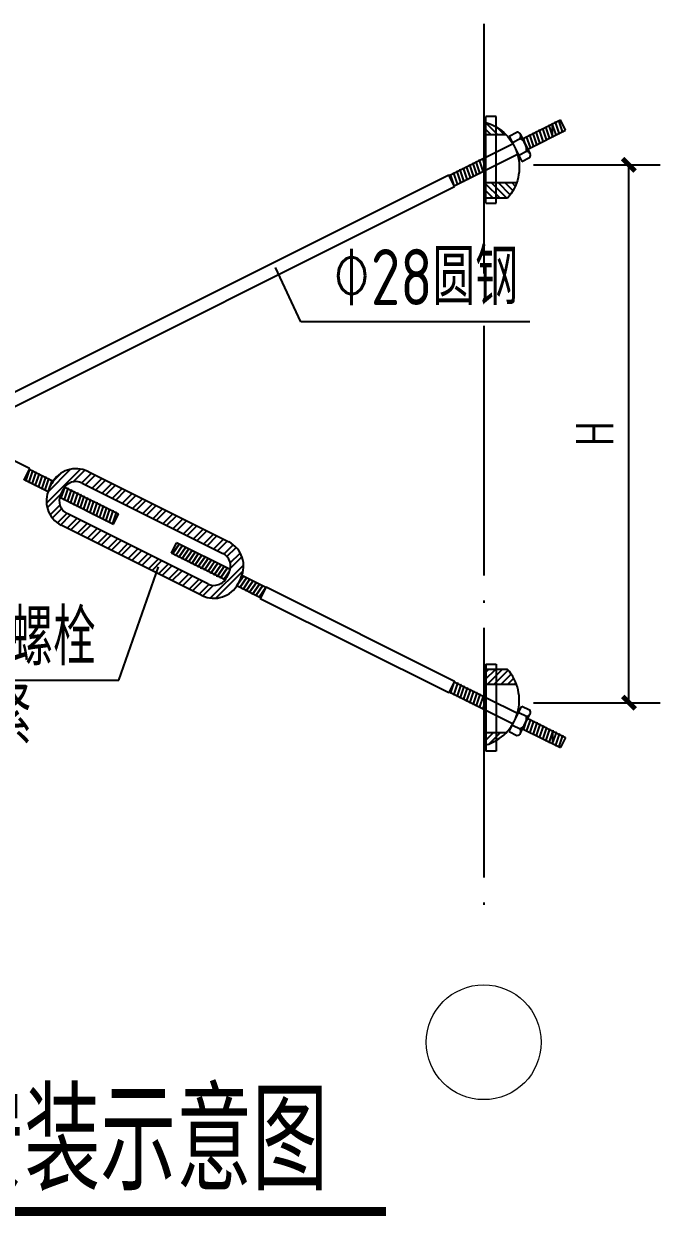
# Model space of a CAD drawing. Extents: x 9539573 to 9710259, y 1656270 to 2510207.
# Drawn here: x 9691942 to 9697041, y 2029794 to 2039348 of the extents above; entities that cross this region are included whole.
import ezdxf
from ezdxf.enums import TextEntityAlignment as Align

# ---------------------------------------------------------------- set-up
doc = ezdxf.new("R2010")
doc.units = 0
doc.header["$LTSCALE"] = 1000
doc.header["$MEASUREMENT"] = 0
for name, pattern in [('CONTINUOUS1', [0]), ('DASHED', [0.75, 0.5, -0.25]), ('DOTE', [2.42, 2, -0.2, 0.02, -0.2])]:
    doc.linetypes.add(name, pattern=pattern)
doc.layers.get('0').update_dxf_attribs({"linetype": 'CONTINUOUS'})
doc.layers.get('Defpoints').update_dxf_attribs({"linetype": 'CONTINUOUS'})
for name, color, linetype in [('003_THICK', 7, 'CONTINUOUS1'), ('DOTE', 8, 'DOTE'), ('LAYER4', 4, 'CONTINUOUS'), ('PUB_DIM', 3, 'CONTINUOUS'), ('PUB_TEXT', 7, 'CONTINUOUS'), ('一般文字', 6, 'CONTINUOUS'), ('刚架', 2, 'CONTINUOUS'), ('填充', 8, 'CONTINUOUS'), ('支撑', 4, 'CONTINUOUS'), ('板', 4, 'CONTINUOUS')]:
    doc.layers.add(name, color=color, linetype=linetype)
doc.layers.add('Z-详图标注', color=3, linetype='CONTINUOUS', lineweight=18)
doc.layers.add('标注', color=4, linetype='CONTINUOUS', lineweight=20)
doc.styles.add('_HZTXT', font='atssdeng.shx', dxfattribs={"width": 0.8, "bigfont": 'atssdchn.shx'})
doc.styles.add('_TCH_DIM_T3', font='SIMPLEX', dxfattribs={"width": 0.705882, "bigfont": 'GBCBIG'})
doc.styles.add('TSSD_DIMENSION', font='atssdeng.shx', dxfattribs={"width": 0.7, "bigfont": 'atssdchn.shx'})
doc.dimstyles.new('_TCH_ARCH&&100', dxfattribs={"dimtxt": 297.5, "dimasz": 100, "dimexe": 250, "dimexo": 300, "dimgap": 126.25, "dimtad": 1, "dimdec": 0, "dimzin": 0, "dimdsep": 46, "dimtxsty": '_TCH_DIM_T3', "dimblk": 'ARCHTICK', "dimcen": 0.09, "dimclrt": 7, "dimazin": 2, "dimtfac": 1, "dimtdec": 0, "dimtix": 1, "dimtmove": 2, "dimatfit": 3, "dimfxl": 1, "dimtolj": 1, "dimtzin": 0, "dimarcsym": 0})

# ---------------------------------------------------------------- blocks, each defined once
blk = doc.blocks.new('*X12')
at = {"layer": '填充', "linetype": 'Continuous'}
for p, q in [((15639567.3, -855204.7), (15639642.7, -855129.2)), ((15639595.4, -855218.8), (15639670.9, -855143.3)), ((15639646.8, -855244.5), (15639722.3, -855169)), ((15639674.9, -855258.5), (15639750.4, -855183.1)), ((15639726.4, -855284.2), (15639801.8, -855208.8)), ((15639754.5, -855298.3), (15639830, -855222.8)), ((15639805.9, -855324), (15639881.4, -855248.5)), ((15639834, -855338.1), (15639909.5, -855262.6)), ((15639885.5, -855363.8), (15639960.9, -855288.3)), ((15639913.6, -855377.9), (15639989.1, -855302.4)), ((15639965, -855403.6), (15640040.5, -855328.1)), ((15639993.1, -855417.6), (15640068.6, -855342.2)), ((15640044.6, -855443.3), (15640120, -855367.9)), ((15640072.7, -855457.4), (15640148.2, -855381.9)), ((15639372.3, -855519), (15639447.8, -855443.5)), ((15639400.4, -855533), (15639475.9, -855457.6)), ((15639451.9, -855558.7), (15639527.3, -855483.3)), ((15640124.1, -855483.1), (15640199.6, -855407.6)), ((15640152.2, -855497.2), (15640227.7, -855421.7)), ((15640203.7, -855522.9), (15640279.1, -855447.4)), ((15640231.8, -855536.9), (15640307.3, -855461.5)), ((15639480, -855572.8), (15639555.5, -855497.3)), ((15639531.4, -855598.5), (15639606.9, -855523)), ((15639559.5, -855612.6), (15639635, -855537.1)), ((15639611, -855638.3), (15639686.4, -855562.8)), ((15639639.1, -855652.3), (15639714.6, -855576.9)), ((15640283.2, -855562.7), (15640358.7, -855487.2)), ((15640311.3, -855576.7), (15640386.8, -855501.3)), ((15640362.8, -855602.4), (15640438.2, -855527)), ((15640390.9, -855616.5), (15640466.4, -855541)), ((15640442.3, -855642.2), (15640517.8, -855566.7)), ((15639690.5, -855678.1), (15639766, -855602.6)), ((15639718.6, -855692.1), (15639794.1, -855616.7)), ((15639770.1, -855717.8), (15639845.5, -855642.4)), ((15639798.2, -855731.9), (15639873.7, -855656.4)), ((15640470.4, -855656.3), (15640545.9, -855580.8)), ((15640521.9, -855682), (15640597.3, -855606.5)), ((15640550, -855696), (15640617.5, -855628.6)), ((15639849.6, -855757.6), (15639925.1, -855682.1)), ((15639877.7, -855771.7), (15639953.2, -855696.2)), ((15639929.2, -855797.4), (15640004.6, -855721.9)), ((15639957.3, -855811.4), (15640032.8, -855736)), ((15640008.7, -855837.2), (15640084.2, -855761.7)), ((15640036.8, -855851.2), (15640112.3, -855775.8)), ((15640088.3, -855876.9), (15640163.7, -855801.5)), ((15640116.4, -855891), (15640191.9, -855815.5)), ((15640167.8, -855916.7), (15640243.3, -855841.2)), ((15640195.9, -855930.8), (15640271.4, -855855.3)), ((15640247.4, -855956.5), (15640322.8, -855881)), ((15640275.5, -855970.5), (15640351, -855895.1)), ((15640326.9, -855996.3), (15640402.4, -855920.8)), ((15640355, -856010.3), (15640424.9, -855940.4))]:
    blk.add_line(p, q, dxfattribs=at)
blk = doc.blocks.new('*X13')
at = {"layer": '填充', "linetype": 'Continuous'}
for p, q in [((15639209.5, -855323.8), (15639476.4, -855056.9)), ((15639222.1, -855234.1), (15639398.3, -855057.9)), ((15639264.3, -855149.7), (15639327.8, -855086.2)), ((15639418.7, -855156.8), (15639510, -855065.5)), ((15639487.6, -855165.1), (15639563.2, -855089.4)), ((15639515.8, -855179), (15639591.3, -855103.5)), ((15639215.6, -855359.9), (15639324.6, -855250.9)), ((15639238.6, -855414.1), (15639314.6, -855338)), ((15639256, -855438.8), (15639327.8, -855367)), ((15639295.1, -855476.9), (15639368.4, -855403.6)), ((15639321.2, -855493), (15639396.4, -855417.8))]:
    blk.add_line(p, q, dxfattribs=at)
blk = doc.blocks.new('*X14')
at = {"layer": '填充', "linetype": 'Continuous'}
for p, q in [((15640600.8, -855722.4), (15640673.6, -855649.5)), ((15640617.5, -855628.6), (15640625.4, -855620.6)), ((15640624.1, -855741.2), (15640695.3, -855670.1)), ((15640650.5, -855792), (15640728.2, -855714.3)), ((15640651.4, -855833.3), (15640741.3, -855743.4)), ((15640495.4, -856066.4), (15640753.3, -855808.5)), ((15640536.3, -856067.7), (15640749.9, -855854.1)), ((15640424.9, -855940.4), (15640430.5, -855934.9)), ((15640406.5, -856036), (15640482.7, -855959.8)), ((15640435.2, -856049.5), (15640517.3, -855967.4))]:
    blk.add_line(p, q, dxfattribs=at)
blk = doc.blocks.new('A$C3B5F1999')
at = {"layer": '板', "lineweight": -3}
h = blk.add_hatch(dxfattribs=at)
h.set_pattern_fill('ANSI31', color=256, scale=11.25, style=0)
h.set_pattern_definition([(225, (1544786.093, 1161578.04), (25.25697034, -25.25697034), [])])
h.paths.add_polyline_path([(227.3, 494.1, 0.095394), (160.5, 606.6), (0, 606.6), (0, 494.1)])
h.paths.add_polyline_path([(0, 135.7), (0, 44.9, 0.128822), (150.1, 135.7)])
for p, q in [((0, 645.3), (76.8, 645.3)), ((0, 645.3), (0, 0)), ((76.8, 645.3), (76.8, 0)), ((160.5, 606.6), (0, 606.6)), ((160.5, 606.6), (0, 606.6)), ((227.3, 494.1), (0, 494.1)), ((150.1, 135.7), (0, 135.7)), ((76.8, 0), (0, 0))]:
    blk.add_line(p, q, dxfattribs=at)
blk.add_arc((-98.2, 376.8), 346.1, 286.4909, 41.61835, dxfattribs=at)
blk = doc.blocks.new('_ArchTick')
at = {"color": 0, "linetype": 'ByBlock', "const_width": 0.4}
blk.add_lwpolyline([(-0.5, -0.5), (0.5, 0.5)], dxfattribs=at)
blk = doc.blocks.new('*D39')
at = {"layer": 'Defpoints', "color": 0}
for p in [(9695727.1, 2038218), (9696790.6, 2038218), (9695727.1, 2033908.4)]:
    blk.add_point(p, dxfattribs=at)
at = {"layer": 'PUB_DIM', "color": 0, "lineweight": -2}
for p, q in [((9696027.1, 2038218), (9697040.6, 2038218)), ((9696790.6, 2033908.4), (9696790.6, 2038218)), ((9696027.1, 2033908.4), (9697040.6, 2033908.4))]:
    blk.add_line(p, q, dxfattribs=at)
at = {"layer": 'PUB_DIM', "color": 0, "lineweight": -2, "xscale": 100, "yscale": 100, "zscale": 100}
for p, rotation in [((9696790.6, 2038218), 90), ((9696790.6, 2033908.4), 270)]:
    blk.add_blockref('_ArchTick', p, dxfattribs=dict(at, rotation=rotation))
at = {"layer": 'PUB_DIM', "color": 7, "insert": (9696515.6, 2036063.2), "char_height": 297.5, "attachment_point": 5, "rotation": 90, "style": '_TCH_DIM_T3'}
blk.add_mtext('\\A1;H', dxfattribs=at)

msp = doc.modelspace()

# ---------------------------------------------------------------- linework, layer by layer
at = {"layer": '003_THICK'}
for p, q in [((9695831.6, 2038448.8), (9695933.2, 2038245.4)), ((9695831.6, 2033677.7), (9695933.2, 2033881))]:
    msp.add_line(p, q, dxfattribs=at)
at = {"layer": 'DOTE'}
msp.add_line((9695627.1, 2039347.5), (9695627.1, 2032107.8), dxfattribs=at)
at = {"layer": 'LAYER4'}
for p, q in [((9692456.4, 2035760.6), (9693583.8, 2035197)), ((9692145.3, 2035620.6), (9692167.1, 2035664.2)), ((9692237.9, 2035574.4), (9692259.7, 2035617.9)), ((9692410.1, 2035668.1), (9693537.5, 2035104.4)), ((9693415.4, 2034860.2), (9692288.1, 2035423.9)), ((9693369.1, 2034767.7), (9692241.8, 2035331.3)), ((9693587.6, 2034953.9), (9693565.9, 2034910.4)), ((9693680.2, 2034907.7), (9693658.4, 2034864.1))]:
    msp.add_line(p, q, dxfattribs=at)
for centre, major_axis, start_param, end_param in [((9692360, 2035567.8), (215.6, 0.1), 1.106627, 2.677423), ((9692338.2, 2035524.2), (215.6, 3.1), 2.66342, 4.234216), ((9692360, 2035567.8), (112.1, 0.2), 1.105381, 2.676177), ((9692338.2, 2035524.2), (-112.1, 1.1), -0.453406, 1.117391), ((9693487.3, 2035004.1), (215.6, 0.1), -0.464075, 1.106721), ((9693487.3, 2035004.1), (-112.1, 3.8), 2.711754, 4.28255), ((9693465.6, 2034960.5), (-215.6, 1.5), 1.11422, 2.685016), ((9693465.6, 2034960.5), (112.1, 0.2), 4.246973, 5.81777)]:
    msp.add_ellipse(centre, major_axis=major_axis, ratio=1, start_param=start_param, end_param=end_param, dxfattribs=at)
at = {"layer": 'PUB_TEXT'}
for p, q in [((9694162.7, 2036960.7), (9693959, 2037395.3)), ((9695996.3, 2036960.7), (9694162.7, 2036960.7)), ((9692702.1, 2034089.6), (9693021.7, 2034996.6)), ((9689927.1, 2034089.6), (9692702.1, 2034089.6))]:
    msp.add_line(p, q, dxfattribs=at)
at = {"layer": '一般文字', "color": 2, "const_width": 72}
msp.add_lwpolyline([(9687514.3, 2029830.4), (9694842.7, 2029830.4)], dxfattribs=at)
at = {"layer": '刚架', "color": 5, "linetype": 'DASHED'}
for p, q in [((9696179.2, 2038444.1), (9696179.2, 2038546.9)), ((9696179.2, 2033682.4), (9696179.2, 2033579.5))]:
    msp.add_line(p, q, dxfattribs=at)
at = {"layer": '支撑', "linetype": 'Continuous'}
for p, q in [((9695939, 2038426.8), (9696241.7, 2038578.2)), ((9696282.8, 2038495.9), (9696241.7, 2038578.2)), ((9695831.6, 2038448.8), (9695893.3, 2038479.6)), ((9695921.4, 2038461.9), (9695997.7, 2038309.4)), ((9695980.1, 2038344.5), (9696282.8, 2038495.9)), ((9695349.4, 2038132), (9695861.8, 2038388.2)), ((9695857, 2038397.9), (9695918.7, 2038428.8)), ((9695390.6, 2038049.8), (9695903, 2038306)), ((9695907.8, 2038296.3), (9695969.5, 2038327.1)), ((9695933.2, 2038245.4), (9695995, 2038276.3)), ((9691988.6, 2035784.1), (9687282.4, 2038137.2)), ((9691314.6, 2036121.1), (9695346.8, 2038137.2)), ((9695393.1, 2038044.6), (9695346.8, 2038137.2)), ((9691430.4, 2036063.2), (9695393.1, 2038044.6)), ((9691988.6, 2035784.1), (9691942.3, 2035691.5)), ((9691944.9, 2035696.7), (9692136.6, 2035600.8)), ((9691986, 2035779), (9692177.8, 2035683.1)), ((9692271.3, 2035636.3), (9692700.9, 2035421.5)), ((9692230.1, 2035554), (9692659.8, 2035339.2)), ((9692659.8, 2035339.2), (9692700.9, 2035421.5)), ((9693124.6, 2035106.8), (9693165.8, 2035189.1)), ((9693595.4, 2034974.3), (9693165.8, 2035189.1)), ((9693554.3, 2034892), (9693124.6, 2035106.8)), ((9693880.7, 2034831.6), (9693688.9, 2034927.5)), ((9693839.5, 2034749.3), (9693647.8, 2034845.2)), ((9693883.2, 2034836.8), (9693836.9, 2034744.2)), ((9693883.2, 2034836.8), (9695393.1, 2034081.8)), ((9693836.9, 2034744.2), (9695346.8, 2033989.3)), ((9695393.1, 2034081.8), (9695346.8, 2033989.3)), ((9695390.6, 2034076.7), (9695903, 2033820.5)), ((9695349.4, 2033994.4), (9695861.8, 2033738.2)), ((9695933.2, 2033881), (9695995, 2033850.2)), ((9695907.8, 2033830.2), (9695969.5, 2033799.3)), ((9695921.4, 2033664.5), (9695997.7, 2033817)), ((9695980.1, 2033781.9), (9696282.8, 2033630.6)), ((9695857, 2033728.5), (9695918.7, 2033697.6)), ((9695939, 2033699.6), (9696241.7, 2033548.3)), ((9695831.6, 2033677.7), (9695893.3, 2033646.8)), ((9696282.8, 2033630.6), (9696241.7, 2033548.3))]:
    msp.add_line(p, q, dxfattribs=at)
for centre, major_axis, start_param, end_param in [((9695892.8, 2038447.6), (32, 1.4), -0.670911, 1.512341), ((9695868.1, 2038339.9), (-102.3, 0.3), 3.018767, 4.197988), ((9695969, 2038295.1), (32, 1.7), -0.68037, 1.502881), ((9695868.1, 2033786.5), (102.3, 0.2), -1.054886, 0.124335), ((9695969, 2033831.3), (-32, 1.7), 1.638365, 3.821617), ((9695892.8, 2033678.8), (-32, 1.6), 1.636365, 3.819617)]:
    msp.add_ellipse(centre, major_axis=major_axis, ratio=1, start_param=start_param, end_param=end_param, dxfattribs=at)
at = {"layer": '标注', "linetype": 'Continuous'}
for p, q in [((9696174.1, 2038544.4), (9696174.8, 2038551.2)), ((9696208.2, 2038452.2), (9696174.8, 2038551.2)), ((9696174.8, 2038551.2), (9696179.2, 2038547)), ((9696199.8, 2038557.2), (9696200.5, 2038564)), ((9696229.5, 2038469.2), (9696199.8, 2038557.2)), ((9696233.9, 2038465), (9696200.5, 2038564)), ((9696200.5, 2038564), (9696205, 2038559.8)), ((9696234.7, 2038471.8), (9696205, 2038559.8)), ((9696225.5, 2038570.1), (9696226.2, 2038576.9)), ((9696255.2, 2038482.1), (9696225.5, 2038570.1)), ((9696259.7, 2038477.9), (9696226.2, 2038576.9)), ((9696226.2, 2038576.9), (9696230.7, 2038572.7)), ((9696260.4, 2038484.7), (9696230.7, 2038572.7)), ((9695994.1, 2038454.4), (9695994.8, 2038461.2)), ((9696028.2, 2038362.2), (9695994.8, 2038461.2)), ((9695994.8, 2038461.2), (9695999.2, 2038457)), ((9696029, 2038369), (9695999.2, 2038457)), ((9696019.8, 2038467.2), (9696020.5, 2038474)), ((9696049.5, 2038379.2), (9696019.8, 2038467.2)), ((9696053.9, 2038375), (9696020.5, 2038474)), ((9696020.5, 2038474), (9696025, 2038469.8)), ((9696054.7, 2038381.8), (9696025, 2038469.8)), ((9696045.5, 2038480.1), (9696046.2, 2038486.9)), ((9696075.2, 2038392.1), (9696045.5, 2038480.1)), ((9696079.7, 2038387.9), (9696046.2, 2038486.9)), ((9696046.2, 2038486.9), (9696050.7, 2038482.7)), ((9696080.4, 2038394.7), (9696050.7, 2038482.7)), ((9696071.2, 2038492.9), (9696071.9, 2038499.7)), ((9696100.9, 2038404.9), (9696071.2, 2038492.9)), ((9696105.4, 2038400.7), (9696071.9, 2038499.7)), ((9696071.9, 2038499.7), (9696076.4, 2038495.5)), ((9696106.1, 2038407.5), (9696076.4, 2038495.5)), ((9696096.9, 2038505.8), (9696097.7, 2038512.6)), ((9696126.6, 2038417.8), (9696096.9, 2038505.8)), ((9696131.1, 2038413.6), (9696097.7, 2038512.6)), ((9696097.7, 2038512.6), (9696102.1, 2038508.4)), ((9696131.8, 2038420.4), (9696102.1, 2038508.4)), ((9696122.6, 2038518.6), (9696123.4, 2038525.4)), ((9696152.3, 2038430.6), (9696122.6, 2038518.6)), ((9696156.8, 2038426.4), (9696123.4, 2038525.4)), ((9696123.4, 2038525.4), (9696127.8, 2038521.2)), ((9696157.5, 2038433.2), (9696127.8, 2038521.2)), ((9696148.3, 2038531.5), (9696149.1, 2038538.3)), ((9696178.1, 2038443.5), (9696148.3, 2038531.5)), ((9696182.5, 2038439.3), (9696149.1, 2038538.3)), ((9696149.1, 2038538.3), (9696153.5, 2038534.1)), ((9696183.2, 2038446.1), (9696153.5, 2038534.1)), ((9696203.8, 2038456.4), (9696174.1, 2038544.4)), ((9696209, 2038459), (9696179.2, 2038547)), ((9696203.8, 2038456.4), (9696208.2, 2038452.2)), ((9696209, 2038459), (9696208.2, 2038452.2)), ((9696229.5, 2038469.2), (9696233.9, 2038465)), ((9696234.7, 2038471.8), (9696233.9, 2038465)), ((9696255.2, 2038482.1), (9696259.7, 2038477.9)), ((9696260.4, 2038484.7), (9696259.7, 2038477.9)), ((9695942.6, 2038428.6), (9695943.4, 2038435.4)), ((9695952.1, 2038400.5), (9695942.6, 2038428.6)), ((9695961.5, 2038381.8), (9695943.4, 2038435.4)), ((9695943.4, 2038435.4), (9695947.8, 2038431.2)), ((9695970.8, 2038363.2), (9695947.8, 2038431.2)), ((9695968.3, 2038441.5), (9695969.1, 2038448.3)), ((9695998.1, 2038353.5), (9695968.3, 2038441.5)), ((9696002.5, 2038349.3), (9695969.1, 2038448.3)), ((9695969.1, 2038448.3), (9695973.5, 2038444.1)), ((9696003.2, 2038356.1), (9695973.5, 2038444.1)), ((9696023.8, 2038366.4), (9695994.1, 2038454.4)), ((9696023.8, 2038366.4), (9696028.2, 2038362.2)), ((9696029, 2038369), (9696028.2, 2038362.2)), ((9696049.5, 2038379.2), (9696053.9, 2038375)), ((9696054.7, 2038381.8), (9696053.9, 2038375)), ((9696075.2, 2038392.1), (9696079.7, 2038387.9)), ((9696080.4, 2038394.7), (9696079.7, 2038387.9)), ((9696100.9, 2038404.9), (9696105.4, 2038400.7)), ((9696106.1, 2038407.5), (9696105.4, 2038400.7)), ((9696126.6, 2038417.8), (9696131.1, 2038413.6)), ((9696131.8, 2038420.4), (9696131.1, 2038413.6)), ((9696152.3, 2038430.6), (9696156.8, 2038426.4)), ((9696157.5, 2038433.2), (9696156.8, 2038426.4)), ((9696178.1, 2038443.5), (9696182.5, 2038439.3)), ((9696183.2, 2038446.1), (9696182.5, 2038439.3)), ((9695616.1, 2038265.4), (9695616.8, 2038272.2)), ((9695644.4, 2038181.6), (9695616.1, 2038265.4)), ((9695644.4, 2038190.6), (9695616.8, 2038272.2)), ((9695616.8, 2038272.2), (9695621.3, 2038268)), ((9695644.4, 2038199.6), (9695621.3, 2038268)), ((9695998.1, 2038353.5), (9696002.5, 2038349.3)), ((9696003.2, 2038356.1), (9696002.5, 2038349.3)), ((9695410.4, 2038162.5), (9695411.1, 2038169.3)), ((9695411.1, 2038169.3), (9695415.6, 2038165.1)), ((9695444.6, 2038070.3), (9695411.1, 2038169.3)), ((9695436.1, 2038175.4), (9695436.8, 2038182.2)), ((9695465.8, 2038087.4), (9695436.1, 2038175.4)), ((9695470.3, 2038083.2), (9695436.8, 2038182.2)), ((9695436.8, 2038182.2), (9695441.3, 2038178)), ((9695471, 2038090), (9695441.3, 2038178)), ((9695461.8, 2038188.2), (9695462.6, 2038195)), ((9695491.5, 2038100.2), (9695461.8, 2038188.2)), ((9695496, 2038096), (9695462.6, 2038195)), ((9695462.6, 2038195), (9695467, 2038190.8)), ((9695496.7, 2038102.8), (9695467, 2038190.8)), ((9695487.5, 2038201.1), (9695488.3, 2038207.9)), ((9695517.3, 2038113.1), (9695487.5, 2038201.1)), ((9695521.7, 2038108.9), (9695488.3, 2038207.9)), ((9695488.3, 2038207.9), (9695492.7, 2038203.7)), ((9695522.4, 2038115.7), (9695492.7, 2038203.7)), ((9695513.3, 2038214), (9695514, 2038220.8)), ((9695543, 2038126), (9695513.3, 2038214)), ((9695547.4, 2038121.8), (9695514, 2038220.8)), ((9695514, 2038220.8), (9695518.4, 2038216.6)), ((9695548.2, 2038128.5), (9695518.4, 2038216.6)), ((9695539, 2038226.8), (9695539.7, 2038233.6)), ((9695568.7, 2038138.8), (9695539, 2038226.8)), ((9695573.1, 2038134.6), (9695539.7, 2038233.6)), ((9695539.7, 2038233.6), (9695544.2, 2038229.4)), ((9695573.9, 2038141.4), (9695544.2, 2038229.4)), ((9695564.7, 2038239.7), (9695565.4, 2038246.5)), ((9695594.4, 2038151.7), (9695564.7, 2038239.7)), ((9695598.8, 2038147.5), (9695565.4, 2038246.5)), ((9695565.4, 2038246.5), (9695569.9, 2038242.3)), ((9695599.6, 2038154.3), (9695569.9, 2038242.3)), ((9695590.4, 2038252.5), (9695591.1, 2038259.3)), ((9695620.1, 2038164.5), (9695590.4, 2038252.5)), ((9695624.6, 2038160.3), (9695591.1, 2038259.3)), ((9695591.1, 2038259.3), (9695595.6, 2038255.1)), ((9695625.3, 2038167.1), (9695595.6, 2038255.1)), ((9695346.8, 2038137.2), (9695352, 2038133.3)), ((9695359, 2038136.8), (9695359.7, 2038143.6)), ((9695383.8, 2038063.3), (9695359, 2038136.8)), ((9695359.7, 2038143.6), (9695364.2, 2038139.4)), ((9695393.1, 2038044.6), (9695359.7, 2038143.6)), ((9695393.9, 2038051.4), (9695364.2, 2038139.4)), ((9695384.7, 2038149.7), (9695385.4, 2038156.5)), ((9695414.4, 2038061.7), (9695384.7, 2038149.7)), ((9695385.4, 2038156.5), (9695389.9, 2038152.3)), ((9695418.8, 2038057.5), (9695385.4, 2038156.5)), ((9695419.6, 2038064.3), (9695389.9, 2038152.3)), ((9695440.1, 2038074.5), (9695410.4, 2038162.5)), ((9695445.3, 2038077.1), (9695415.6, 2038165.1)), ((9695440.1, 2038074.5), (9695444.6, 2038070.3)), ((9695445.3, 2038077.1), (9695444.6, 2038070.3)), ((9695465.8, 2038087.4), (9695470.3, 2038083.2)), ((9695471, 2038090), (9695470.3, 2038083.2)), ((9695491.5, 2038100.2), (9695496, 2038096)), ((9695496.7, 2038102.8), (9695496, 2038096)), ((9695517.3, 2038113.1), (9695521.7, 2038108.9)), ((9695522.4, 2038115.7), (9695521.7, 2038108.9)), ((9695543, 2038126), (9695547.4, 2038121.8)), ((9695548.2, 2038128.5), (9695547.4, 2038121.8)), ((9695568.7, 2038138.8), (9695573.1, 2038134.6)), ((9695573.9, 2038141.4), (9695573.1, 2038134.6)), ((9695594.4, 2038151.7), (9695598.8, 2038147.5)), ((9695599.6, 2038154.3), (9695598.8, 2038147.5)), ((9695620.1, 2038164.5), (9695624.6, 2038160.3)), ((9695625.3, 2038167.1), (9695624.6, 2038160.3)), ((9695393.9, 2038051.4), (9695393.1, 2038044.6)), ((9695414.4, 2038061.7), (9695418.8, 2038057.5)), ((9695419.6, 2038064.3), (9695418.8, 2038057.5)), ((9691988.6, 2035784.1), (9691955.2, 2035685.1)), ((9691989.3, 2035777.3), (9691988.6, 2035784.1)), ((9691942.3, 2035691.5), (9691947.4, 2035695.4)), ((9691979.2, 2035765.4), (9691954.4, 2035691.9)), ((9691954.4, 2035691.9), (9691955.2, 2035685.1)), ((9691955.2, 2035685.1), (9691959.6, 2035689.3)), ((9691989.3, 2035777.3), (9691959.6, 2035689.3)), ((9692009.9, 2035767), (9691980.1, 2035679)), ((9692014.3, 2035771.2), (9691980.9, 2035672.2)), ((9692015, 2035764.4), (9691985.3, 2035676.4)), ((9692035.6, 2035754.2), (9692005.9, 2035666.2)), ((9692040, 2035758.4), (9692006.6, 2035659.4)), ((9692009.9, 2035767), (9692014.3, 2035771.2)), ((9692040.8, 2035751.6), (9692011, 2035663.6)), ((9692015, 2035764.4), (9692014.3, 2035771.2)), ((9692061.3, 2035741.3), (9692031.6, 2035653.3)), ((9692065.7, 2035745.5), (9692032.3, 2035646.5)), ((9692035.6, 2035754.2), (9692040, 2035758.4)), ((9692066.5, 2035738.7), (9692036.8, 2035650.7)), ((9692040.8, 2035751.6), (9692040, 2035758.4)), ((9692087, 2035728.5), (9692057.3, 2035640.5)), ((9692091.5, 2035732.7), (9692058, 2035633.7)), ((9692061.3, 2035741.3), (9692065.7, 2035745.5)), ((9692092.2, 2035725.9), (9692062.5, 2035637.9)), ((9692066.5, 2035738.7), (9692065.7, 2035745.5)), ((9692112.7, 2035715.6), (9692083, 2035627.6)), ((9692117.2, 2035719.8), (9692083.7, 2035620.8)), ((9692087, 2035728.5), (9692091.5, 2035732.7)), ((9692117.9, 2035713), (9692088.2, 2035625)), ((9692092.2, 2035725.9), (9692091.5, 2035732.7)), ((9692138.4, 2035702.8), (9692108.7, 2035614.7)), ((9692142.9, 2035707), (9692109.5, 2035608)), ((9692112.7, 2035715.6), (9692117.2, 2035719.8)), ((9692143.6, 2035700.2), (9692113.9, 2035612.2)), ((9692117.9, 2035713), (9692117.2, 2035719.8)), ((9692164.1, 2035689.9), (9692134.4, 2035601.9)), ((9692138.4, 2035702.8), (9692142.9, 2035707)), ((9692168.6, 2035694.1), (9692139.6, 2035608.1)), ((9692143.6, 2035700.2), (9692142.9, 2035707)), ((9692169.3, 2035687.3), (9692149.9, 2035629.8)), ((9692164.1, 2035689.9), (9692168.6, 2035694.1)), ((9692169.3, 2035687.3), (9692168.6, 2035694.1)), ((9691980.1, 2035679), (9691980.9, 2035672.2)), ((9691980.9, 2035672.2), (9691985.3, 2035676.4)), ((9692005.9, 2035666.2), (9692006.6, 2035659.4)), ((9692006.6, 2035659.4), (9692011, 2035663.6)), ((9692031.6, 2035653.3), (9692032.3, 2035646.5)), ((9692032.3, 2035646.5), (9692036.8, 2035650.7)), ((9692057.3, 2035640.5), (9692058, 2035633.7)), ((9692058, 2035633.7), (9692062.5, 2035637.9)), ((9692083, 2035627.6), (9692083.7, 2035620.8)), ((9692083.7, 2035620.8), (9692088.2, 2035625)), ((9692108.7, 2035614.7), (9692109.5, 2035608)), ((9692109.5, 2035608), (9692113.9, 2035612.2)), ((9692134.4, 2035601.9), (9692135, 2035596.4)), ((9692260.8, 2035620), (9692237.3, 2035550.5)), ((9692267.6, 2035631.4), (9692238, 2035543.7)), ((9692272.2, 2035635.9), (9692242.5, 2035547.9)), ((9692292.7, 2035625.6), (9692263, 2035537.6)), ((9692297.2, 2035629.8), (9692263.7, 2035530.8)), ((9692297.9, 2035623), (9692268.2, 2035535)), ((9692272.2, 2035635.9), (9692272, 2035637.3)), ((9692318.4, 2035612.7), (9692288.7, 2035524.7)), ((9692322.9, 2035617), (9692289.5, 2035517.9)), ((9692292.7, 2035625.6), (9692297.2, 2035629.8)), ((9692323.6, 2035610.2), (9692293.9, 2035522.2)), ((9692297.9, 2035623), (9692297.2, 2035629.8)), ((9692344.1, 2035599.9), (9692314.4, 2035511.9)), ((9692348.6, 2035604.1), (9692315.2, 2035505.1)), ((9692318.4, 2035612.7), (9692322.9, 2035617)), ((9692349.3, 2035597.3), (9692319.6, 2035509.3)), ((9692323.6, 2035610.2), (9692322.9, 2035617)), ((9692374.3, 2035591.2), (9692340.9, 2035492.2)), ((9692344.1, 2035599.9), (9692348.6, 2035604.1)), ((9692349.3, 2035597.3), (9692348.6, 2035604.1)), ((9692369.9, 2035587), (9692374.3, 2035591.2)), ((9692375.1, 2035584.4), (9692374.3, 2035591.2)), ((9692237.3, 2035550.5), (9692238, 2035543.7)), ((9692238, 2035543.7), (9692242.5, 2035547.9)), ((9692263, 2035537.6), (9692263.7, 2035530.8)), ((9692263.7, 2035530.8), (9692268.2, 2035535)), ((9692288.7, 2035524.7), (9692289.5, 2035517.9)), ((9692289.5, 2035517.9), (9692293.9, 2035522.2)), ((9692314.4, 2035511.9), (9692315.2, 2035505.1)), ((9692315.2, 2035505.1), (9692319.6, 2035509.3)), ((9692369.9, 2035587), (9692340.1, 2035499)), ((9692340.1, 2035499), (9692340.9, 2035492.2)), ((9692340.9, 2035492.2), (9692345.3, 2035496.4)), ((9692375.1, 2035584.4), (9692345.3, 2035496.4)), ((9692395.6, 2035574.2), (9692365.9, 2035486.2)), ((9692400, 2035578.4), (9692366.6, 2035479.4)), ((9692400.8, 2035571.6), (9692371.1, 2035483.6)), ((9692421.3, 2035561.3), (9692391.6, 2035473.3)), ((9692425.7, 2035565.5), (9692392.3, 2035466.5)), ((9692395.6, 2035574.2), (9692400, 2035578.4)), ((9692426.5, 2035558.7), (9692396.8, 2035470.7)), ((9692400.8, 2035571.6), (9692400, 2035578.4)), ((9692447, 2035548.5), (9692417.3, 2035460.5)), ((9692451.5, 2035552.7), (9692418, 2035453.7)), ((9692421.3, 2035561.3), (9692425.7, 2035565.5)), ((9692452.2, 2035545.9), (9692422.5, 2035457.9)), ((9692426.5, 2035558.7), (9692425.7, 2035565.5)), ((9692472.7, 2035535.6), (9692443, 2035447.6)), ((9692477.2, 2035539.8), (9692443.7, 2035440.8)), ((9692447, 2035548.5), (9692451.5, 2035552.7)), ((9692477.9, 2035533), (9692448.2, 2035445)), ((9692452.2, 2035545.9), (9692451.5, 2035552.7)), ((9692498.4, 2035522.7), (9692468.7, 2035434.7)), ((9692502.9, 2035526.9), (9692469.5, 2035427.9)), ((9692472.7, 2035535.6), (9692477.2, 2035539.8)), ((9692503.6, 2035520.2), (9692473.9, 2035432.1)), ((9692477.9, 2035533), (9692477.2, 2035539.8)), ((9692524.2, 2035509.9), (9692494.4, 2035421.9)), ((9692528.6, 2035514.1), (9692495.2, 2035415.1)), ((9692498.4, 2035522.7), (9692502.9, 2035526.9)), ((9692529.3, 2035507.3), (9692499.6, 2035419.3)), ((9692503.6, 2035520.2), (9692502.9, 2035526.9)), ((9692549.9, 2035497), (9692520.2, 2035409)), ((9692554.3, 2035501.2), (9692520.9, 2035402.2)), ((9692524.2, 2035509.9), (9692528.6, 2035514.1)), ((9692555.1, 2035494.4), (9692525.3, 2035406.4)), ((9692529.3, 2035507.3), (9692528.6, 2035514.1)), ((9692549.9, 2035497), (9692554.3, 2035501.2)), ((9692555.1, 2035494.4), (9692554.3, 2035501.2)), ((9692365.9, 2035486.2), (9692366.6, 2035479.4)), ((9692366.6, 2035479.4), (9692371.1, 2035483.6)), ((9692391.6, 2035473.3), (9692392.3, 2035466.5)), ((9692392.3, 2035466.5), (9692396.8, 2035470.7)), ((9692417.3, 2035460.5), (9692418, 2035453.7)), ((9692418, 2035453.7), (9692422.5, 2035457.9)), ((9692443, 2035447.6), (9692443.7, 2035440.8)), ((9692443.7, 2035440.8), (9692448.2, 2035445)), ((9692468.7, 2035434.7), (9692469.5, 2035427.9)), ((9692469.5, 2035427.9), (9692473.9, 2035432.1)), ((9692494.4, 2035421.9), (9692495.2, 2035415.1)), ((9692495.2, 2035415.1), (9692499.6, 2035419.3)), ((9692520.2, 2035409), (9692520.9, 2035402.2)), ((9692520.9, 2035402.2), (9692525.3, 2035406.4)), ((9692575.6, 2035484.2), (9692545.9, 2035396.2)), ((9692580, 2035488.4), (9692546.6, 2035389.4)), ((9692580.8, 2035481.6), (9692551.1, 2035393.6)), ((9692601.3, 2035471.3), (9692571.6, 2035383.3)), ((9692605.7, 2035475.5), (9692572.3, 2035376.5)), ((9692575.6, 2035484.2), (9692580, 2035488.4)), ((9692606.5, 2035468.7), (9692576.8, 2035380.7)), ((9692580.8, 2035481.6), (9692580, 2035488.4)), ((9692627, 2035458.5), (9692597.3, 2035370.5)), ((9692631.5, 2035462.7), (9692598, 2035363.7)), ((9692601.3, 2035471.3), (9692605.7, 2035475.5)), ((9692632.2, 2035455.9), (9692602.5, 2035367.9)), ((9692606.5, 2035468.7), (9692605.7, 2035475.5)), ((9692652.7, 2035445.6), (9692623, 2035357.6)), ((9692657.2, 2035449.8), (9692623.7, 2035350.8)), ((9692627, 2035458.5), (9692631.5, 2035462.7)), ((9692657.9, 2035443), (9692628.2, 2035355)), ((9692632.2, 2035455.9), (9692631.5, 2035462.7)), ((9692678.4, 2035432.7), (9692648.7, 2035344.7)), ((9692682.9, 2035436.9), (9692649.5, 2035337.9)), ((9692652.7, 2035445.6), (9692657.2, 2035449.8)), ((9692683.6, 2035430.1), (9692653.9, 2035342.1)), ((9692657.9, 2035443), (9692657.2, 2035449.8)), ((9692678.4, 2035432.7), (9692682.9, 2035436.9)), ((9692683.6, 2035430.1), (9692682.9, 2035436.9)), ((9692545.9, 2035396.2), (9692546.6, 2035389.4)), ((9692546.6, 2035389.4), (9692551.1, 2035393.6)), ((9692571.6, 2035383.3), (9692572.3, 2035376.5)), ((9692572.3, 2035376.5), (9692576.8, 2035380.7)), ((9692597.3, 2035370.5), (9692598, 2035363.7)), ((9692598, 2035363.7), (9692602.5, 2035367.9)), ((9692623, 2035357.6), (9692623.7, 2035350.8)), ((9692623.7, 2035350.8), (9692628.2, 2035355)), ((9692648.7, 2035344.7), (9692649.5, 2035337.9)), ((9692649.5, 2035337.9), (9692653.9, 2035342.1)), ((9693188.9, 2035183.9), (9693129.8, 2035097.8)), ((9693183.1, 2035180.4), (9693130.5, 2035103.9)), ((9693188.2, 2035177.8), (9693135.7, 2035101.3)), ((9693214.7, 2035171.1), (9693155.5, 2035084.9)), ((9693208.8, 2035167.6), (9693156.2, 2035091)), ((9693214, 2035165), (9693161.4, 2035088.4)), ((9693240.4, 2035158.2), (9693181.2, 2035072.1)), ((9693234.5, 2035154.7), (9693181.9, 2035078.1)), ((9693183.1, 2035180.4), (9693188.9, 2035183.9)), ((9693239.7, 2035152.1), (9693187.1, 2035075.6)), ((9693188.2, 2035177.8), (9693188.9, 2035183.9)), ((9693266.1, 2035145.4), (9693206.9, 2035059.2)), ((9693260.2, 2035141.9), (9693207.6, 2035065.3)), ((9693208.8, 2035167.6), (9693214.7, 2035171.1)), ((9693265.4, 2035139.3), (9693212.8, 2035062.7)), ((9693214, 2035165), (9693214.7, 2035171.1)), ((9693291.8, 2035132.5), (9693232.7, 2035046.4)), ((9693285.9, 2035129), (9693233.3, 2035052.4)), ((9693234.5, 2035154.7), (9693240.4, 2035158.2)), ((9693291.1, 2035126.4), (9693238.5, 2035049.8)), ((9693239.7, 2035152.1), (9693240.4, 2035158.2)), ((9693317.5, 2035119.6), (9693258.4, 2035033.5)), ((9693311.6, 2035116.2), (9693259.1, 2035039.6)), ((9693260.2, 2035141.9), (9693266.1, 2035145.4)), ((9693316.8, 2035113.6), (9693264.2, 2035037)), ((9693265.4, 2035139.3), (9693266.1, 2035145.4)), ((9693285.9, 2035129), (9693291.8, 2035132.5)), ((9693291.1, 2035126.4), (9693291.8, 2035132.5)), ((9693311.6, 2035116.2), (9693317.5, 2035119.6)), ((9693316.8, 2035113.6), (9693317.5, 2035119.6)), ((9693129.8, 2035097.8), (9693130.5, 2035103.9)), ((9693135.7, 2035101.3), (9693129.8, 2035097.8)), ((9693155.5, 2035084.9), (9693156.2, 2035091)), ((9693161.4, 2035088.4), (9693155.5, 2035084.9)), ((9693181.2, 2035072.1), (9693181.9, 2035078.1)), ((9693187.1, 2035075.6), (9693181.2, 2035072.1)), ((9693206.9, 2035059.2), (9693207.6, 2035065.3)), ((9693212.8, 2035062.7), (9693206.9, 2035059.2)), ((9693232.7, 2035046.4), (9693233.3, 2035052.4)), ((9693238.5, 2035049.8), (9693232.7, 2035046.4)), ((9693258.4, 2035033.5), (9693259.1, 2035039.6)), ((9693264.2, 2035037), (9693258.4, 2035033.5)), ((9693343.2, 2035106.8), (9693284.1, 2035020.6)), ((9693284.1, 2035020.6), (9693284.8, 2035026.7)), ((9693290, 2035024.1), (9693284.1, 2035020.6)), ((9693337.3, 2035103.3), (9693284.8, 2035026.7)), ((9693342.5, 2035100.7), (9693290, 2035024.1)), ((9693368.9, 2035093.9), (9693309.8, 2035007.8)), ((9693363.1, 2035090.4), (9693310.5, 2035013.9)), ((9693368.3, 2035087.8), (9693315.7, 2035011.3)), ((9693394.7, 2035081.1), (9693335.5, 2034994.9)), ((9693388.8, 2035077.6), (9693336.2, 2035001)), ((9693337.3, 2035103.3), (9693343.2, 2035106.8)), ((9693394, 2035075), (9693341.4, 2034998.4)), ((9693342.5, 2035100.7), (9693343.2, 2035106.8)), ((9693420.4, 2035068.2), (9693361.2, 2034982.1)), ((9693414.5, 2035064.7), (9693361.9, 2034988.1)), ((9693363.1, 2035090.4), (9693368.9, 2035093.9)), ((9693419.7, 2035062.1), (9693367.1, 2034985.6)), ((9693368.3, 2035087.8), (9693368.9, 2035093.9)), ((9693446.1, 2035055.4), (9693386.9, 2034969.2)), ((9693440.2, 2035051.9), (9693387.6, 2034975.3)), ((9693388.8, 2035077.6), (9693394.7, 2035081.1)), ((9693445.4, 2035049.3), (9693392.8, 2034972.7)), ((9693394, 2035075), (9693394.7, 2035081.1)), ((9693471.8, 2035042.5), (9693412.7, 2034956.3)), ((9693465.9, 2035039), (9693413.3, 2034962.4)), ((9693414.5, 2035064.7), (9693420.4, 2035068.2)), ((9693471.1, 2035036.4), (9693418.5, 2034959.8)), ((9693419.7, 2035062.1), (9693420.4, 2035068.2)), ((9693497.5, 2035029.6), (9693438.4, 2034943.5)), ((9693491.6, 2035026.1), (9693439.1, 2034949.6)), ((9693440.2, 2035051.9), (9693446.1, 2035055.4)), ((9693496.8, 2035023.6), (9693444.3, 2034947)), ((9693445.4, 2035049.3), (9693446.1, 2035055.4)), ((9693523.2, 2035016.8), (9693464.1, 2034930.6)), ((9693465.9, 2035039), (9693471.8, 2035042.5)), ((9693471.1, 2035036.4), (9693471.8, 2035042.5)), ((9693491.6, 2035026.1), (9693497.5, 2035029.6)), ((9693496.8, 2035023.6), (9693497.5, 2035029.6)), ((9693517.3, 2035013.3), (9693523.2, 2035016.8)), ((9693522.5, 2035010.7), (9693523.2, 2035016.8)), ((9693309.8, 2035007.8), (9693310.5, 2035013.9)), ((9693315.7, 2035011.3), (9693309.8, 2035007.8)), ((9693335.5, 2034994.9), (9693336.2, 2035001)), ((9693341.4, 2034998.4), (9693335.5, 2034994.9)), ((9693361.2, 2034982.1), (9693361.9, 2034988.1)), ((9693367.1, 2034985.6), (9693361.2, 2034982.1)), ((9693386.9, 2034969.2), (9693387.6, 2034975.3)), ((9693392.8, 2034972.7), (9693386.9, 2034969.2)), ((9693412.7, 2034956.3), (9693413.3, 2034962.4)), ((9693418.5, 2034959.8), (9693412.7, 2034956.3)), ((9693438.4, 2034943.5), (9693439.1, 2034949.6)), ((9693444.3, 2034947), (9693438.4, 2034943.5)), ((9693464.1, 2034930.6), (9693464.8, 2034936.7)), ((9693470, 2034934.1), (9693464.1, 2034930.6)), ((9693517.3, 2035013.3), (9693464.8, 2034936.7)), ((9693522.5, 2035010.7), (9693470, 2034934.1)), ((9693548.9, 2035003.9), (9693489.8, 2034917.8)), ((9693489.8, 2034917.8), (9693490.5, 2034923.9)), ((9693495.7, 2034921.3), (9693489.8, 2034917.8)), ((9693543.1, 2035000.4), (9693490.5, 2034923.9)), ((9693548.3, 2034997.8), (9693495.7, 2034921.3)), ((9693574.7, 2034991.1), (9693515.5, 2034904.9)), ((9693568.8, 2034987.6), (9693516.2, 2034911)), ((9693574, 2034985), (9693521.4, 2034908.4)), ((9693593.6, 2034968.4), (9693541.2, 2034892.1)), ((9693594.5, 2034974.7), (9693541.9, 2034898.1)), ((9693543.1, 2035000.4), (9693548.9, 2035003.9)), ((9693588.7, 2034956.1), (9693547.1, 2034895.5)), ((9693548.3, 2034997.8), (9693548.9, 2035003.9)), ((9693568.8, 2034987.6), (9693574.7, 2034991.1)), ((9693574, 2034985), (9693574.7, 2034991.1)), ((9693594.5, 2034974.7), (9693595.8, 2034975.5)), ((9693702.5, 2034920.7), (9693650, 2034844.1)), ((9693703.2, 2034926.8), (9693651.8, 2034851.9)), ((9693697.4, 2034923.3), (9693663, 2034873.3)), ((9693697.4, 2034923.3), (9693703.2, 2034926.8)), ((9693702.5, 2034920.7), (9693703.2, 2034926.8)), ((9693515.5, 2034904.9), (9693516.2, 2034911)), ((9693521.4, 2034908.4), (9693515.5, 2034904.9)), ((9693541.2, 2034892.1), (9693541.9, 2034898.1)), ((9693547.1, 2034895.5), (9693541.2, 2034892.1)), ((9693650, 2034844.1), (9693645.2, 2034841.3)), ((9693728.9, 2034913.9), (9693669.8, 2034827.8)), ((9693669.8, 2034827.8), (9693670.5, 2034833.9)), ((9693675.7, 2034831.3), (9693669.8, 2034827.8)), ((9693723.1, 2034910.4), (9693670.5, 2034833.9)), ((9693728.3, 2034907.8), (9693675.7, 2034831.3)), ((9693754.7, 2034901.1), (9693695.5, 2034814.9)), ((9693748.8, 2034897.6), (9693696.2, 2034821)), ((9693754, 2034895), (9693701.4, 2034818.4)), ((9693780.4, 2034888.2), (9693721.2, 2034802.1)), ((9693774.5, 2034884.7), (9693721.9, 2034808.1)), ((9693723.1, 2034910.4), (9693728.9, 2034913.9)), ((9693779.7, 2034882.1), (9693727.1, 2034805.5)), ((9693728.3, 2034907.8), (9693728.9, 2034913.9)), ((9693806.1, 2034875.3), (9693746.9, 2034789.2)), ((9693800.2, 2034871.9), (9693747.6, 2034795.3)), ((9693748.8, 2034897.6), (9693754.7, 2034901.1)), ((9693805.4, 2034869.3), (9693752.8, 2034792.7)), ((9693754, 2034895), (9693754.7, 2034901.1)), ((9693831.8, 2034862.5), (9693772.7, 2034776.3)), ((9693825.9, 2034859), (9693773.4, 2034782.4)), ((9693774.5, 2034884.7), (9693780.4, 2034888.2)), ((9693831.1, 2034856.4), (9693778.5, 2034779.8)), ((9693779.7, 2034882.1), (9693780.4, 2034888.2)), ((9693857.5, 2034849.6), (9693798.4, 2034763.5)), ((9693851.6, 2034846.1), (9693799.1, 2034769.6)), ((9693800.2, 2034871.9), (9693806.1, 2034875.3)), ((9693856.8, 2034843.5), (9693804.3, 2034767)), ((9693805.4, 2034869.3), (9693806.1, 2034875.3)), ((9693883.2, 2034836.8), (9693824.1, 2034750.6)), ((9693877.4, 2034833.3), (9693824.8, 2034756.7)), ((9693825.9, 2034859), (9693831.8, 2034862.5)), ((9693831.1, 2034856.4), (9693831.8, 2034862.5)), ((9693851.6, 2034846.1), (9693857.5, 2034849.6)), ((9693856.8, 2034843.5), (9693857.5, 2034849.6)), ((9693877.4, 2034833.3), (9693883.2, 2034836.8)), ((9693695.5, 2034814.9), (9693696.2, 2034821)), ((9693701.4, 2034818.4), (9693695.5, 2034814.9)), ((9693721.2, 2034802.1), (9693721.9, 2034808.1)), ((9693727.1, 2034805.5), (9693721.2, 2034802.1)), ((9693746.9, 2034789.2), (9693747.6, 2034795.3)), ((9693752.8, 2034792.7), (9693746.9, 2034789.2)), ((9693772.7, 2034776.3), (9693773.4, 2034782.4)), ((9693778.5, 2034779.8), (9693772.7, 2034776.3)), ((9693798.4, 2034763.5), (9693799.1, 2034769.6)), ((9693804.3, 2034767), (9693798.4, 2034763.5)), ((9693824.1, 2034750.6), (9693824.8, 2034756.7)), ((9693830, 2034754.1), (9693824.1, 2034750.6)), ((9693873.9, 2034818.1), (9693830, 2034754.1)), ((9693836.9, 2034744.2), (9693836.9, 2034750.6)), ((9695383.8, 2034063.1), (9695359, 2033989.6)), ((9695393.1, 2034081.8), (9695359.7, 2033982.8)), ((9695393.9, 2034075), (9695364.2, 2033987)), ((9695414.4, 2034064.8), (9695384.7, 2033976.8)), ((9695418.8, 2034069), (9695385.4, 2033970)), ((9695419.6, 2034062.2), (9695389.9, 2033974.2)), ((9695393.9, 2034075), (9695393.1, 2034081.8)), ((9695414.4, 2034064.8), (9695418.8, 2034069)), ((9695419.6, 2034062.2), (9695418.8, 2034069)), ((9695346.8, 2033989.3), (9695352, 2033993.1)), ((9695359, 2033989.6), (9695359.7, 2033982.8)), ((9695359.7, 2033982.8), (9695364.2, 2033987)), ((9695384.7, 2033976.8), (9695385.4, 2033970)), ((9695385.4, 2033970), (9695389.9, 2033974.2)), ((9695440.1, 2034051.9), (9695410.4, 2033963.9)), ((9695444.6, 2034056.1), (9695411.1, 2033957.1)), ((9695445.3, 2034049.3), (9695415.6, 2033961.3)), ((9695465.8, 2034039.1), (9695436.1, 2033951.1)), ((9695470.3, 2034043.3), (9695436.8, 2033944.3)), ((9695440.1, 2034051.9), (9695444.6, 2034056.1)), ((9695471, 2034036.5), (9695441.3, 2033948.5)), ((9695445.3, 2034049.3), (9695444.6, 2034056.1)), ((9695491.5, 2034026.2), (9695461.8, 2033938.2)), ((9695496, 2034030.4), (9695462.6, 2033931.4)), ((9695465.8, 2034039.1), (9695470.3, 2034043.3)), ((9695496.7, 2034023.6), (9695467, 2033935.6)), ((9695471, 2034036.5), (9695470.3, 2034043.3)), ((9695517.3, 2034013.3), (9695487.5, 2033925.3)), ((9695521.7, 2034017.5), (9695488.3, 2033918.5)), ((9695491.5, 2034026.2), (9695496, 2034030.4)), ((9695522.4, 2034010.7), (9695492.7, 2033922.7)), ((9695496.7, 2034023.6), (9695496, 2034030.4)), ((9695543, 2034000.5), (9695513.3, 2033912.5)), ((9695547.4, 2034004.7), (9695514, 2033905.7)), ((9695517.3, 2034013.3), (9695521.7, 2034017.5)), ((9695548.2, 2033997.9), (9695518.4, 2033909.9)), ((9695522.4, 2034010.7), (9695521.7, 2034017.5)), ((9695568.7, 2033987.6), (9695539, 2033899.6)), ((9695573.1, 2033991.8), (9695539.7, 2033892.8)), ((9695543, 2034000.5), (9695547.4, 2034004.7)), ((9695573.9, 2033985), (9695544.2, 2033897)), ((9695548.2, 2033997.9), (9695547.4, 2034004.7)), ((9695594.4, 2033974.8), (9695564.7, 2033886.8)), ((9695598.8, 2033979), (9695565.4, 2033880)), ((9695568.7, 2033987.6), (9695573.1, 2033991.8)), ((9695599.6, 2033972.2), (9695569.9, 2033884.2)), ((9695573.9, 2033985), (9695573.1, 2033991.8)), ((9695624.6, 2033966.1), (9695591.1, 2033867.1)), ((9695594.4, 2033974.8), (9695598.8, 2033979)), ((9695599.6, 2033972.2), (9695598.8, 2033979)), ((9695620.1, 2033961.9), (9695624.6, 2033966.1)), ((9695625.3, 2033959.3), (9695624.6, 2033966.1)), ((9695410.4, 2033963.9), (9695411.1, 2033957.1)), ((9695411.1, 2033957.1), (9695415.6, 2033961.3)), ((9695436.1, 2033951.1), (9695436.8, 2033944.3)), ((9695436.8, 2033944.3), (9695441.3, 2033948.5)), ((9695461.8, 2033938.2), (9695462.6, 2033931.4)), ((9695462.6, 2033931.4), (9695467, 2033935.6)), ((9695487.5, 2033925.3), (9695488.3, 2033918.5)), ((9695488.3, 2033918.5), (9695492.7, 2033922.7)), ((9695513.3, 2033912.5), (9695514, 2033905.7)), ((9695514, 2033905.7), (9695518.4, 2033909.9)), ((9695539, 2033899.6), (9695539.7, 2033892.8)), ((9695539.7, 2033892.8), (9695544.2, 2033897)), ((9695564.7, 2033886.8), (9695565.4, 2033880)), ((9695565.4, 2033880), (9695569.9, 2033884.2)), ((9695620.1, 2033961.9), (9695590.4, 2033873.9)), ((9695590.4, 2033873.9), (9695591.1, 2033867.1)), ((9695591.1, 2033867.1), (9695595.6, 2033871.3)), ((9695625.3, 2033959.3), (9695595.6, 2033871.3)), ((9695644.4, 2033944.8), (9695616.1, 2033861.1)), ((9695644.4, 2033935.8), (9695616.8, 2033854.3)), ((9695644.4, 2033926.8), (9695621.3, 2033858.5)), ((9695616.1, 2033861.1), (9695616.8, 2033854.3)), ((9695616.8, 2033854.3), (9695621.3, 2033858.5)), ((9696002.5, 2033777.1), (9695969.1, 2033678.1)), ((9695998.1, 2033772.9), (9696002.5, 2033777.1)), ((9696003.2, 2033770.3), (9696002.5, 2033777.1)), ((9695952.1, 2033725.9), (9695942.6, 2033697.8)), ((9695942.6, 2033697.8), (9695943.4, 2033691)), ((9695961.5, 2033744.6), (9695943.4, 2033691)), ((9695943.4, 2033691), (9695947.8, 2033695.2)), ((9695970.8, 2033763.3), (9695947.8, 2033695.2)), ((9695998.1, 2033772.9), (9695968.3, 2033684.9)), ((9695968.3, 2033684.9), (9695969.1, 2033678.1)), ((9695969.1, 2033678.1), (9695973.5, 2033682.3)), ((9696003.2, 2033770.3), (9695973.5, 2033682.3)), ((9696023.8, 2033760.1), (9695994.1, 2033672.1)), ((9696028.2, 2033764.3), (9695994.8, 2033665.3)), ((9696029, 2033757.5), (9695999.2, 2033669.5)), ((9696049.5, 2033747.2), (9696019.8, 2033659.2)), ((9696053.9, 2033751.4), (9696020.5, 2033652.4)), ((9696023.8, 2033760.1), (9696028.2, 2033764.3)), ((9696054.7, 2033744.6), (9696025, 2033656.6)), ((9696029, 2033757.5), (9696028.2, 2033764.3)), ((9696075.2, 2033734.4), (9696045.5, 2033646.4)), ((9696079.7, 2033738.6), (9696046.2, 2033639.6)), ((9696049.5, 2033747.2), (9696053.9, 2033751.4)), ((9696080.4, 2033731.8), (9696050.7, 2033643.8)), ((9696054.7, 2033744.6), (9696053.9, 2033751.4)), ((9696100.9, 2033721.5), (9696071.2, 2033633.5)), ((9696105.4, 2033725.7), (9696071.9, 2033626.7)), ((9696075.2, 2033734.4), (9696079.7, 2033738.6)), ((9696106.1, 2033718.9), (9696076.4, 2033630.9)), ((9696080.4, 2033731.8), (9696079.7, 2033738.6)), ((9696126.6, 2033708.7), (9696096.9, 2033620.6)), ((9696131.1, 2033712.9), (9696097.7, 2033613.9)), ((9696100.9, 2033721.5), (9696105.4, 2033725.7)), ((9696131.8, 2033706.1), (9696102.1, 2033618.1)), ((9696106.1, 2033718.9), (9696105.4, 2033725.7)), ((9696152.3, 2033695.8), (9696122.6, 2033607.8)), ((9696156.8, 2033700), (9696123.4, 2033601)), ((9696126.6, 2033708.7), (9696131.1, 2033712.9)), ((9696157.5, 2033693.2), (9696127.8, 2033605.2)), ((9696131.8, 2033706.1), (9696131.1, 2033712.9)), ((9696178.1, 2033682.9), (9696148.3, 2033594.9)), ((9696182.5, 2033687.1), (9696149.1, 2033588.1)), ((9696152.3, 2033695.8), (9696156.8, 2033700)), ((9696183.2, 2033680.3), (9696153.5, 2033592.3)), ((9696157.5, 2033693.2), (9696156.8, 2033700)), ((9696178.1, 2033682.9), (9696182.5, 2033687.1)), ((9696183.2, 2033680.3), (9696182.5, 2033687.1)), ((9695994.1, 2033672.1), (9695994.8, 2033665.3)), ((9695994.8, 2033665.3), (9695999.2, 2033669.5)), ((9696019.8, 2033659.2), (9696020.5, 2033652.4)), ((9696020.5, 2033652.4), (9696025, 2033656.6)), ((9696045.5, 2033646.4), (9696046.2, 2033639.6)), ((9696046.2, 2033639.6), (9696050.7, 2033643.8)), ((9696071.2, 2033633.5), (9696071.9, 2033626.7)), ((9696071.9, 2033626.7), (9696076.4, 2033630.9)), ((9696096.9, 2033620.6), (9696097.7, 2033613.9)), ((9696097.7, 2033613.9), (9696102.1, 2033618.1)), ((9696122.6, 2033607.8), (9696123.4, 2033601)), ((9696123.4, 2033601), (9696127.8, 2033605.2)), ((9696148.3, 2033594.9), (9696149.1, 2033588.1)), ((9696149.1, 2033588.1), (9696153.5, 2033592.3)), ((9696203.8, 2033670.1), (9696174.1, 2033582.1)), ((9696208.2, 2033674.3), (9696174.8, 2033575.3)), ((9696209, 2033667.5), (9696179.2, 2033579.5)), ((9696229.5, 2033657.2), (9696199.8, 2033569.2)), ((9696233.9, 2033661.4), (9696200.5, 2033562.4)), ((9696203.8, 2033670.1), (9696208.2, 2033674.3)), ((9696234.7, 2033654.6), (9696205, 2033566.6)), ((9696209, 2033667.5), (9696208.2, 2033674.3)), ((9696255.2, 2033644.4), (9696225.5, 2033556.4)), ((9696259.7, 2033648.6), (9696226.2, 2033549.6)), ((9696229.5, 2033657.2), (9696233.9, 2033661.4)), ((9696260.4, 2033641.8), (9696230.7, 2033553.8)), ((9696234.7, 2033654.6), (9696233.9, 2033661.4)), ((9696255.2, 2033644.4), (9696259.7, 2033648.6)), ((9696260.4, 2033641.8), (9696259.7, 2033648.6)), ((9696174.1, 2033582.1), (9696174.8, 2033575.3)), ((9696174.8, 2033575.3), (9696179.2, 2033579.5)), ((9696199.8, 2033569.2), (9696200.5, 2033562.4)), ((9696200.5, 2033562.4), (9696205, 2033566.6)), ((9696225.5, 2033556.4), (9696226.2, 2033549.6)), ((9696226.2, 2033549.6), (9696230.7, 2033553.8))]:
    msp.add_line(p, q, dxfattribs=at)
msp.add_ellipse((9695627.1, 2031187.8), major_axis=(460, 0.5), ratio=1, start_param=-0.001016587481833753, end_param=6.282168719697752, dxfattribs=at)

# ---------------------------------------------------------------- block references
at = {"layer": 'Z-详图标注', "extrusion": (0, 0, -1), "xscale": 1.078125000349246, "yscale": 1.078124999912689, "zscale": -1.078124999962524, "rotation": 180}
msp.add_blockref('A$C3B5F1999', (-9695644.4, 2038605.2), dxfattribs=at)
at = {"layer": 'Z-详图标注', "xscale": 1.078125000349246, "yscale": 1.078124999912689, "zscale": 1.078124999999892}
msp.add_blockref('A$C3B5F1999', (9695644.4, 2033521.3), dxfattribs=at)
at = {"layer": '填充', "linetype": 'Continuous', "xscale": 1.02222222299315, "yscale": 1.022222222614801, "zscale": 1.022222222698129}
for name in ['*X13', '*X12', '*X14']:
    msp.add_blockref(name, (-6294623.8, 2909837.7), dxfattribs=at)

# ---------------------------------------------------------------- texts
at = {"layer": 'PUB_TEXT', "style": 'TSSD_DIMENSION', "width": 0.8}
for s, p in [('%%13028圆钢', (9695157.8, 2037319)), ('M30花篮螺栓', (9691428.6, 2034431.9)), ('张直拉紧', (9691325.5, 2033801.5))]:
    msp.add_text(s, height=450, dxfattribs=at).set_placement(p, align=Align.MIDDLE_CENTER)
at = {"layer": '一般文字', "color": 2, "style": '_HZTXT', "width": 0.8}
msp.add_text('水平支撑现场安装示意图', height=800, dxfattribs=at).set_placement((9687691.3, 2030000))

# ---------------------------------------------------------------- dimensions: what is measured, and where the dimension line sits
at = {"layer": 'PUB_DIM'}
dim = msp.add_aligned_dim(p1=(9695727.1, 2033908.4), p2=(9695727.1, 2038218), distance=-1063.5, text='H', dimstyle='_TCH_ARCH&&100', dxfattribs=at)
dim.commit()
dim.dimension.update_dxf_attribs({"geometry": '*D39', "text_midpoint": (9696515.6, 2036063.2)})

doc.saveas('drawing.dxf')
